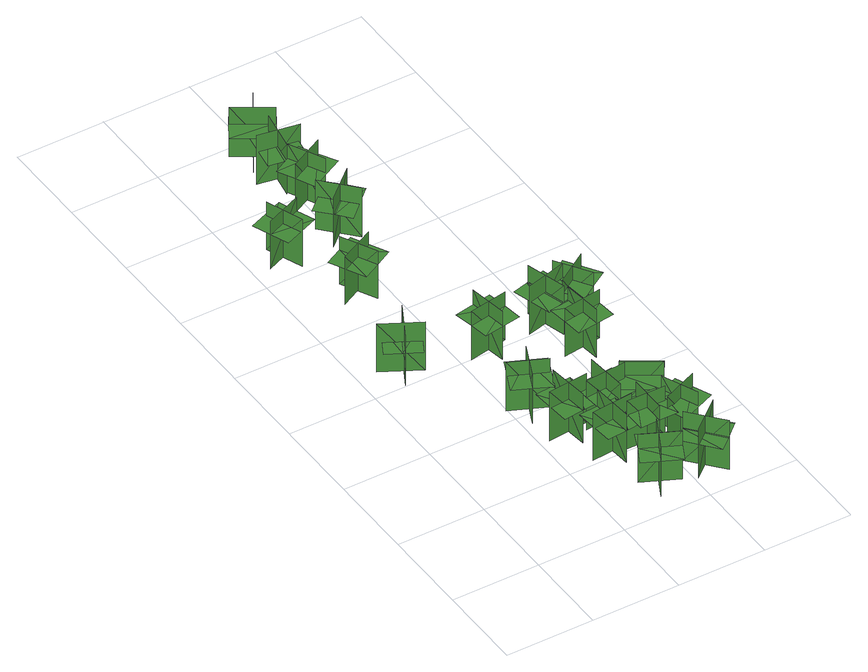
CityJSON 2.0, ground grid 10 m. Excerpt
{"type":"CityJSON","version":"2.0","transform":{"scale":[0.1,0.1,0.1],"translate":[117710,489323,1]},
"CityObjects":{
"tree1":{"type":"SolitaryVegetationObject","geometry":[{"type":"MultiSurface","lod":"1","boundaries":[[[0,1,2]],[[0,2,3]],[[4,5,6]],[[4,6,7]],[[8,9,10]],[[8,10,11]],[[8,12,13]],[[8,13,9]]]}]},
"tree2":{"type":"SolitaryVegetationObject","geometry":[{"type":"MultiSurface","lod":"1","boundaries":[[[14,15,16]],[[14,16,17]],[[18,19,20]],[[18,20,21]],[[22,23,24]],[[22,24,25]],[[22,25,26]],[[22,26,27]]]}]},
"tree3":{"type":"SolitaryVegetationObject","geometry":[{"type":"MultiSurface","lod":"1","boundaries":[[[28,29,30]],[[28,30,31]],[[32,33,34]],[[32,34,35]],[[36,37,38]],[[36,38,39]],[[36,37,40]],[[36,40,41]]]}]},
"tree4":{"type":"SolitaryVegetationObject","geometry":[{"type":"MultiSurface","lod":"1","boundaries":[[[42,43,44]],[[42,44,45]],[[46,47,48]],[[46,48,49]],[[50,51,52]],[[50,52,53]],[[50,53,54]],[[50,54,55]]]}]},
"tree5":{"type":"SolitaryVegetationObject","geometry":[{"type":"MultiSurface","lod":"1","boundaries":[[[56,57,58]],[[56,58,59]],[[60,61,62]],[[60,62,63]],[[64,65,66]],[[64,66,67]],[[64,65,68]],[[64,68,69]]]}]},
"tree6":{"type":"SolitaryVegetationObject","geometry":[{"type":"MultiSurface","lod":"1","boundaries":[[[70,71,72]],[[70,72,73]],[[74,75,76]],[[74,76,77]],[[78,79,80]],[[78,80,81]],[[78,81,82]],[[78,82,83]]]}]},
"tree7":{"type":"SolitaryVegetationObject","geometry":[{"type":"MultiSurface","lod":"1","boundaries":[[[84,85,86]],[[84,86,87]],[[88,89,90]],[[88,90,91]],[[92,93,94]],[[92,94,95]],[[92,95,96]],[[92,96,97]]]}]},
"tree8":{"type":"SolitaryVegetationObject","geometry":[{"type":"MultiSurface","lod":"1","boundaries":[[[98,99,100]],[[98,100,101]],[[102,103,104]],[[102,104,105]],[[106,107,108]],[[106,108,109]],[[106,107,110]],[[106,110,111]]]}]},
"tree9":{"type":"SolitaryVegetationObject","geometry":[{"type":"MultiSurface","lod":"1","boundaries":[[[112,113,114]],[[112,114,115]],[[116,117,118]],[[116,118,119]],[[120,121,122]],[[120,122,123]],[[120,123,124]],[[120,124,125]]]}]},
"tree10":{"type":"SolitaryVegetationObject","geometry":[{"type":"MultiSurface","lod":"1","boundaries":[[[126,127,128]],[[126,128,129]],[[130,131,132]],[[130,132,133]],[[134,135,136]],[[134,136,137]],[[134,137,138]],[[134,138,139]]]}]},
"tree11":{"type":"SolitaryVegetationObject","geometry":[{"type":"MultiSurface","lod":"1","boundaries":[[[140,141,142]],[[140,142,143]],[[144,145,146]],[[144,146,147]],[[148,149,150]],[[148,150,151]],[[148,149,152]],[[148,152,153]]]}]},
"tree12":{"type":"SolitaryVegetationObject","geometry":[{"type":"MultiSurface","lod":"1","boundaries":[[[154,155,156]],[[154,156,157]],[[158,159,160]],[[158,160,161]],[[162,163,164]],[[162,164,165]],[[162,165,166]],[[162,166,167]]]}]},
"tree13":{"type":"SolitaryVegetationObject","geometry":[{"type":"MultiSurface","lod":"1","boundaries":[[[168,169,170]],[[168,170,171]],[[172,173,174]],[[172,174,175]],[[176,177,178]],[[176,178,179]],[[176,179,180]],[[176,180,181]]]}]},
"tree14":{"type":"SolitaryVegetationObject","geometry":[{"type":"MultiSurface","lod":"1","boundaries":[[[182,183,184]],[[182,184,185]],[[186,187,188]],[[186,188,189]],[[190,191,192]],[[190,192,193]],[[190,191,194]],[[190,194,195]]]}]},
"tree15":{"type":"SolitaryVegetationObject","geometry":[{"type":"MultiSurface","lod":"1","boundaries":[[[196,197,198]],[[196,198,199]],[[200,201,202]],[[200,202,203]],[[204,205,206]],[[204,206,207]],[[204,207,208]],[[204,208,209]]]}]},
"tree16":{"type":"SolitaryVegetationObject","geometry":[{"type":"MultiSurface","lod":"1","boundaries":[[[210,211,212]],[[210,212,213]],[[214,215,216]],[[214,216,217]],[[218,219,220]],[[218,220,221]],[[218,221,222]],[[218,222,223]]]}]},
"tree17":{"type":"SolitaryVegetationObject","geometry":[{"type":"MultiSurface","lod":"1","boundaries":[[[224,225,226]],[[224,226,227]],[[228,229,230]],[[228,230,231]],[[232,233,234]],[[232,234,235]],[[232,233,236]],[[232,236,237]]]}]},
"tree18":{"type":"SolitaryVegetationObject","geometry":[{"type":"MultiSurface","lod":"1","boundaries":[[[238,239,240]],[[238,240,241]],[[242,243,244]],[[242,244,245]],[[246,247,248]],[[246,248,249]],[[246,247,250]],[[246,250,251]]]}]},
"tree19":{"type":"SolitaryVegetationObject","geometry":[{"type":"MultiSurface","lod":"1","boundaries":[[[252,253,254]],[[252,254,255]],[[256,257,258]],[[256,258,259]],[[260,261,262]],[[260,262,263]],[[260,261,264]],[[260,264,265]]]}]},
"tree20":{"type":"SolitaryVegetationObject","geometry":[{"type":"MultiSurface","lod":"1","boundaries":[[[266,267,268]],[[266,268,269]],[[270,271,272]],[[270,272,273]],[[274,275,276]],[[274,276,277]],[[274,277,278]],[[274,278,279]]]}]}
},
"vertices":[
[34,299,4],[57,341,4],[57,341,66],[34,299,66],[63,308,4],[63,308,66],[21,331,66],[21,331,4],[34,303,42],[54,340,42],[37,349,42],[17,312,42],[52,293,42],[72,330,42],
[134,191,8],[94,209,8],[94,209,70],[134,191,70],[124,219,8],[106,179,8],[106,179,70],[124,219,70],[124,219,53],[104,228,53],[86,188,53],[106,179,53],[126,169,53],[144,210,53],
[133,129,6],[128,176,6],[128,176,69],[133,129,69],[153,154,6],[107,149,6],[107,149,69],[153,154,69],[135,129,48],[130,176,48],[107,174,48],[111,127,48],[149,178,48],[154,131,48],
[175,60,5],[155,20,5],[155,20,67],[175,60,67],[147,50,5],[187,31,5],[187,31,67],[147,50,67],[147,50,49],[137,30,49],[177,11,49],[187,31,49],[196,51,49],[156,70,49],
[152,79,8],[148,126,8],[148,126,70],[152,79,70],[173,103,8],[126,99,8],[126,99,70],[173,103,70],[154,79,49],[150,126,49],[126,124,49],[130,77,49],[169,127,49],[173,81,49],
[28,545,6],[44,504,6],[44,504,67],[28,545,67],[16,518,6],[57,535,6],[57,535,67],[16,518,67],[16,518,50],[24,498,50],[65,514,50],[57,535,50],[49,555,50],[8,539,50],
[87,450,9],[47,430,9],[47,430,70],[87,450,70],[59,459,9],[79,420,9],[79,420,70],[59,459,70],[59,459,53],[39,449,53],[59,410,53],[79,420,53],[98,430,53],[78,469,53],
[193,147,7],[146,143,7],[146,143,70],[193,147,70],[168,168,7],[172,121,7],[172,121,70],[168,168,70],[192,149,49],[146,145,49],[148,122,49],[194,126,49],[144,164,49],[191,168,49],
[208,96,7],[164,97,7],[164,97,69],[208,96,69],[187,117,7],[187,73,7],[187,73,69],[187,117,69],[187,117,51],[165,118,51],[165,73,51],[187,73,51],[209,73,51],[210,117,51],
[135,280,5],[128,323,5],[128,323,67],[135,280,67],[153,304,5],[109,296,5],[109,296,67],[153,304,67],[153,304,49],[149,326,49],[105,318,49],[109,296,49],[113,275,49],[156,282,49],
[203,55,5],[234,19,5],[234,19,68],[203,55,68],[201,24,5],[237,54,5],[237,54,68],[201,24,68],[202,54,47],[232,18,47],[250,34,47],[220,70,47],[218,6,47],[188,42,47],
[232,74,4],[215,114,4],[215,114,66],[232,74,66],[243,101,4],[203,84,4],[203,84,66],[243,101,66],[243,101,49],[235,121,49],[194,104,49],[203,84,49],[211,63,49],[252,80,49],
[220,160,6],[196,122,6],[196,122,67],[220,160,67],[191,154,6],[228,130,6],[228,130,67],[191,154,67],[191,154,50],[179,135,50],[216,111,50],[228,130,50],[240,148,50],[203,172,50],
[86,513,6],[121,544,6],[121,544,69],[86,513,69],[118,511,6],[86,546,6],[86,546,69],[118,511,69],[87,512,48],[122,543,48],[106,560,48],[71,529,48],[134,529,48],[99,497,48],
[111,567,8],[91,606,8],[91,606,70],[111,567,70],[120,595,8],[81,575,8],[81,575,70],[120,595,70],[120,595,52],[110,615,52],[71,594,52],[81,575,52],[91,555,52],[131,575,52],
[214,232,6],[209,276,6],[209,276,68],[214,232,68],[233,256,6],[189,250,6],[189,250,68],[233,256,68],[233,256,51],[230,277,51],[186,272,51],[189,250,51],[191,228,51],[235,234,51],
[192,323,8],[205,277,8],[205,277,70],[192,323,70],[176,295,8],[222,307,8],[222,307,70],[176,295,70],[190,322,49],[203,277,49],[226,283,49],[213,329,49],[185,272,49],[172,317,49],
[102,658,1],[94,611,1],[94,611,64],[102,658,64],[76,639,1],[122,631,1],[122,631,64],[76,639,64],[101,658,43],[92,612,43],[116,607,43],[124,654,43],[74,615,43],[82,661,43],
[114,663,3],[75,688,3],[75,688,66],[114,663,66],[107,694,3],[82,654,3],[82,654,66],[107,694,66],[115,664,45],[75,689,45],[63,669,45],[102,644,45],[86,705,45],[125,680,45],
[246,311,8],[209,286,8],[209,286,69],[246,311,69],[217,317,8],[241,280,8],[241,280,69],[217,317,69],[217,317,52],[199,305,52],[223,268,52],[241,280,52],[260,292,52],[236,329,52]
]}
